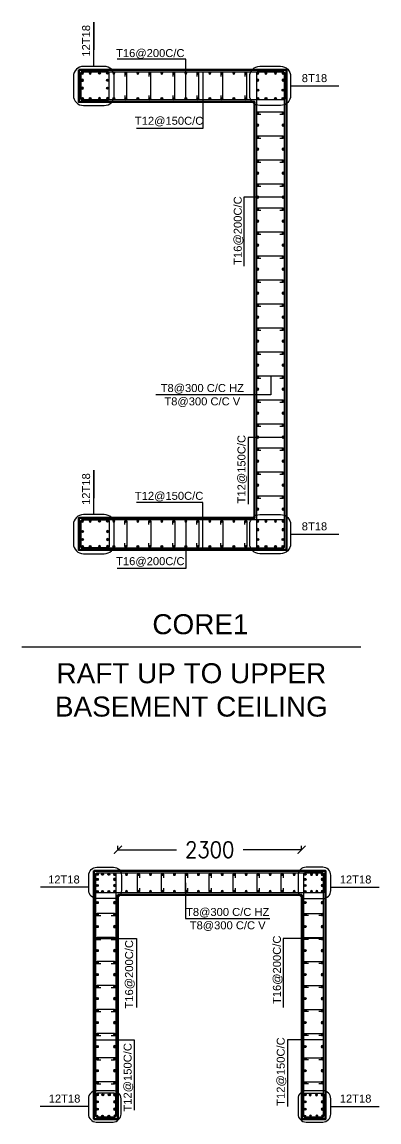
# Model space of a CAD drawing. Header units: millimetres. Extents: x -967280 to 3852, y 2833 to 1955156.
# Drawn here: x -402686 to -399574, y 462225 to 471796 of the extents above; entities that cross this region are included whole.
import ezdxf

# ---------------------------------------------------------------- set-up
doc = ezdxf.new("R2010")
doc.units = ezdxf.units.MM
doc.header["$LTSCALE"] = 1000
doc.header["$PDMODE"] = 35
doc.header["$PDSIZE"] = 25
for name, color, linetype in [('A-WALL-LOW', 4, 'Continuous'), ('BARS', 1, 'Continuous'), ('S -Beams', 2, 'Continuous'), ('ST-STEEL', 4, 'Continuous'), ('ST-TEXT', 3, 'Continuous')]:
    doc.layers.add(name, color=color, linetype=linetype)
doc.layers.add('ST-001-COL-SEC', color=6, linetype='Continuous', lineweight=60)
doc.styles.add('DIM 1', font='arial.ttf', dxfattribs={"width": 0.8})
doc.styles.add('STRECTURAL', font='arial.ttf')
doc.styles.add('TUNELNO', font='romans.shx', dxfattribs={"width": 0.9})
doc.styles.add('TXT DIM 25', font='arial.ttf')
doc.dimstyles.new('50', dxfattribs={"dimscale": 0.666667, "dimtxt": 0.5, "dimasz": 0.12, "dimexe": 0.1, "dimexo": 0.08, "dimgap": 0.15, "dimtad": 1, "dimlfac": 0.4, "dimzin": 4, "dimdsep": 46, "dimtxsty": 'DIM 1', "dimblk": 'ARCHTICK', "dimcen": 0.09, "dimdle": 0.1, "dimclrd": 1, "dimclre": 252, "dimclrt": 2, "dimadec": 0, "dimazin": 0, "dimtfac": 1, "dimtix": 1, "dimtmove": 0, "dimatfit": 3, "dimfxl": 33, "dimtolj": 1, "dimtzin": 0, "dimarcsym": 0})
doc.dimstyles.new('Copy(2) of DSEC', dxfattribs={"dimtxt": 200, "dimasz": 100, "dimexe": 50, "dimexo": 80, "dimgap": 100, "dimtad": 1, "dimdec": 0, "dimrnd": 5, "dimzin": 0, "dimdsep": 46, "dimtxsty": 'TUNELNO', "dimblk": 'ARCHTICK', "dimcen": 0.09, "dimclrd": 1, "dimclre": 1, "dimclrt": 3, "dimadec": 0, "dimazin": 0, "dimtfac": 0.78125, "dimtdec": 0, "dimtix": 1, "dimtmove": 2, "dimatfit": 3, "dimldrblk": 'ARCHTICK', "dimfxl": 1, "dimtolj": 1, "dimtzin": 0, "dimarcsym": 0})
doc.dimstyles.new('ST- DIM1-25', dxfattribs={"dimscale": 0.025, "dimtxt": 1000, "dimasz": 1000, "dimexe": 1000, "dimexo": 1000, "dimgap": 0.5, "dimtad": 2, "dimdec": 0, "dimrnd": 5, "dimzin": 0, "dimdsep": 46, "dimtxsty": 'TXT DIM 25', "dimblk": 'ARCHTICK', "dimcen": 90, "dimdle": 1000, "dimclrd": 1, "dimclre": 1, "dimclrt": 3, "dimadec": 1, "dimazin": 0, "dimtfac": 1, "dimtdec": 0, "dimtofl": 0, "dimtmove": 0, "dimatfit": 3, "dimfxl": 1, "dimtolj": 1, "dimtzin": 0, "dimarcsym": 0})

# ---------------------------------------------------------------- blocks, each defined once
blk = doc.blocks.new('D25')
at = {"layer": 'BARS'}
h = blk.add_hatch(color=256, dxfattribs=at)
h.dxf.hatch_style = 1
edge = h.paths.add_edge_path()
edge.add_arc((0, 0), 12.5, 0, 360)
at = {"layer": 'BARS', "color": 1}
blk.add_circle((0, 0), 12.5, dxfattribs=at)
at = {"layer": 'Defpoints'}
for p, q in [((12.5, 0), (-12.5, 0)), ((0, -12.5), (0, 12.5))]:
    blk.add_line(p, q, dxfattribs=at)
at = {"layer": 'ST-STEEL'}
blk.add_circle((0, 0), 12.5, dxfattribs=at)
blk = doc.blocks.new('_ArchTick')
at = {"color": 0, "linetype": 'ByBlock', "const_width": 0.15}
blk.add_lwpolyline([(-0.5, -0.5), (0.5, 0.5)], dxfattribs=at)
blk = doc.blocks.new('*D39')
at = {"layer": 'Defpoints', "color": 0, "transparency": 16777216}
for p in [(542744, 1625618), (545044, 1625693), (545044, 1625618)]:
    blk.add_point(p, dxfattribs=at)
at = {"layer": 'S -Beams', "color": 1, "lineweight": -2, "transparency": 16777216}
for p, q in [((542744, 1625698), (542744, 1625743)), ((545044, 1625698), (545044, 1625743)), ((542744, 1625693), (543477, 1625693)), ((545044, 1625693), (544311, 1625693))]:
    blk.add_line(p, q, dxfattribs=at)
at = {"layer": 'S -Beams', "color": 1, "lineweight": -2, "transparency": 16777216, "xscale": 100, "yscale": 100, "zscale": 100, "rotation": 180}
blk.add_blockref('_ArchTick', (542744, 1625693), dxfattribs=at)
at = {"layer": 'S -Beams', "color": 1, "lineweight": -2, "transparency": 16777216, "xscale": 100, "yscale": 100, "zscale": 100}
blk.add_blockref('_ArchTick', (545044, 1625693), dxfattribs=at)
at = {"layer": 'S -Beams', "color": 3, "transparency": 16777216, "insert": (543894, 1625693), "char_height": 200, "attachment_point": 5, "style": 'TUNELNO'}
blk.add_mtext('\\A1;2300', dxfattribs=at)
blk = doc.blocks.new('ST_WAll')
at = {"layer": 'A-WALL-LOW', "color": 1}
for points in [[(542313.1, 1634994.3), (542574.1, 1634994.3, 0.4142136), (542699.1, 1635119.3), (542699.1, 1635358.6, 0.4142136), (542574.1, 1635483.6), (542313.1, 1635483.6, 0.4142136), (542188.1, 1635358.6), (542188.1, 1635119.3, 0.4142136)], [(544781, 1634994.6), (544520, 1634994.6, -0.4142136), (544395, 1635119.6), (544395, 1635358.9, -0.4142136), (544520, 1635483.9), (544781, 1635483.9, -0.4142136), (544906, 1635358.9), (544906, 1635119.6, -0.4142136)], [(542313.1, 1629392), (542574.1, 1629392, 0.4142136), (542699.1, 1629517), (542699.1, 1629756.3, 0.4142136), (542574.1, 1629881.3), (542313.1, 1629881.3, 0.4142136), (542188.1, 1629756.3), (542188.1, 1629517, 0.4142136)], [(544781, 1629392.3), (544520, 1629392.3, -0.4142136), (544395, 1629517.3), (544395, 1629756.6, -0.4142136), (544520, 1629881.6), (544781, 1629881.6, -0.4142136), (544906, 1629756.6), (544906, 1629517.3, -0.4142136)], [(542688.9, 1625081.9), (542480.1, 1625081.9, -0.4142136), (542380.1, 1625181.9), (542380.1, 1625373.4, -0.4142136), (542480.1, 1625473.4), (542688.9, 1625473.4, -0.4142136), (542788.9, 1625373.4), (542788.9, 1625181.9, -0.4142136)], [(545099.1, 1625081.9), (545307.9, 1625081.9, 0.4142136), (545407.9, 1625181.9), (545407.9, 1625373.4, 0.4142136), (545307.9, 1625473.4), (545099.1, 1625473.4, 0.4142136), (544999.1, 1625373.4), (544999.1, 1625181.9, 0.4142136)], [(542474.4, 1622289.6), (542683.2, 1622289.6, 0.4142136), (542783.2, 1622389.6), (542783.2, 1622581.1, 0.4142136), (542683.2, 1622681.1), (542474.4, 1622681.1, 0.4142136), (542374.4, 1622581.1), (542374.4, 1622389.6, 0.4142136)], [(545099.1, 1622289.6), (545307.9, 1622289.6, 0.4142136), (545407.9, 1622389.6), (545407.9, 1622581.1, 0.4142136), (545307.9, 1622681.1), (545099.1, 1622681.1, 0.4142136), (544999.1, 1622581.1), (544999.1, 1622389.6, 0.4142136)]]:
    blk.add_lwpolyline(points, format="xyb", close=True, dxfattribs=at)
at = {"layer": 'S -Beams', "color": 3}
blk.add_line((541543.8, 1628230), (545783.8, 1628230), dxfattribs=at)
at = {"layer": 'ST-001-COL-SEC'}
blk.add_lwpolyline([(542254, 1635439.3), (544854, 1635439.3), (544854, 1629439.3), (542254, 1629439.3), (542254, 1629839.3), (544454, 1629839.3), (544454, 1635039.3), (542254, 1635039.3)], close=True, dxfattribs=at)
blk.add_lwpolyline([(542744, 1622327.1), (542744, 1625127.1), (545044.3, 1625127.1), (545044.3, 1622327.1), (545344.2, 1622327.1), (545344, 1625427.1), (542444, 1625427.1), (542444, 1622327.1), (542744, 1622327.1)], dxfattribs=at)
at = {"layer": 'ST-STEEL'}
for points in [[(542291.5, 1635414.3), (544816.5, 1635414.3, -0.4142136), (544829, 1635401.8), (544829, 1635076.8, -0.4142136), (544816.5, 1635064.3), (542291.5, 1635064.3, -0.4142136), (542279, 1635076.8), (542279, 1635401.8, -0.4142136)], [(542291.5, 1635064.3), (542621, 1635064.3, 0.4142136), (542633.5, 1635076.8), (542633.5, 1635401.8, 0.4142136), (542621, 1635414.3), (542291.5, 1635414.3, 0.4142136), (542279, 1635401.8), (542279, 1635076.8, 0.4142136)], [(544816.5, 1635414.3), (544491.5, 1635414.3, 0.4142136), (544479, 1635401.8), (544479, 1629476.8, 0.4142136), (544491.5, 1629464.3), (544816.5, 1629464.3, 0.4142136), (544829, 1629476.8), (544829, 1635401.8, 0.4142136)], [(542291.5, 1629464.3), (544816.5, 1629464.3, 0.4142136), (544829, 1629476.8), (544829, 1629801.8, 0.4142136), (544816.5, 1629814.3), (542291.5, 1629814.3, 0.4142136), (542279, 1629801.8), (542279, 1629476.8, 0.4142136)], [(542291.5, 1629814.3), (542621, 1629814.3, -0.4142136), (542633.5, 1629801.8), (542633.5, 1629476.8, -0.4142136), (542621, 1629464.3), (542291.5, 1629464.3, -0.4142136), (542279, 1629476.8), (542279, 1629801.8, -0.4142136)], [(542481.1, 1625402.1), (542706.9, 1625402.1, -0.4142136), (542719, 1625390), (542719, 1622367.8, -0.4142136), (542700.1, 1622348.9), (542481.1, 1622348.9, -0.4142136), (542469, 1622361), (542469, 1625390, -0.4142136)], [(545306.9, 1625152.1), (542481.1, 1625152.1, -0.4142136), (542469, 1625164.2), (542469, 1625390, -0.4142136), (542481.1, 1625402.1), (545306.9, 1625402.1, -0.4142136), (545319, 1625390), (545319, 1625164.2, -0.4142136)], [(545307.2, 1625402.1), (545081.4, 1625402.1, 0.4142136), (545069.3, 1625390), (545069.3, 1622361, 0.4142136), (545081.4, 1622348.9), (545307.2, 1622348.9, 0.4142136), (545319.3, 1622361), (545319.3, 1625390, 0.4142136)], [(542699.7, 1622648.9), (542487.5, 1622648.9, 0.4142136), (542468.6, 1622630), (542468.6, 1622367.8, 0.4142136), (542487.5, 1622348.9), (542699.7, 1622348.9, 0.4142136), (542718.6, 1622367.8), (542718.6, 1622630, 0.4142136)], [(545088.2, 1622648.9), (545300.4, 1622648.9, -0.4142136), (545319.3, 1622630), (545319.3, 1622367.8, -0.4142136), (545300.4, 1622348.9), (545088.2, 1622348.9, -0.4142136), (545069.3, 1622367.8), (545069.3, 1622630, -0.4142136)]]:
    blk.add_lwpolyline(points, format="xyb", close=True, dxfattribs=at)
for points in [[(542832.4, 1635120.1), (542832.4, 1635078, 1), (542857.4, 1635078), (542857.4, 1635397.5, 1), (542832.4, 1635397.5), (542832.4, 1635355.3)], [(543132.4, 1635120.1), (543132.4, 1635078, 1), (543157.4, 1635078), (543157.4, 1635397.5, 1), (543132.4, 1635397.5), (543132.4, 1635355.3)], [(543432.4, 1635120.1), (543432.4, 1635078, 1), (543457.4, 1635078), (543457.4, 1635397.5, 1), (543432.4, 1635397.5), (543432.4, 1635355.3)], [(543732.4, 1635120.1), (543732.4, 1635078, 1), (543757.4, 1635078), (543757.4, 1635397.5, 1), (543732.4, 1635397.5), (543732.4, 1635355.3)], [(544032.4, 1635120.1), (544032.4, 1635078, 1), (544057.4, 1635078), (544057.4, 1635397.5, 1), (544032.4, 1635397.5), (544032.4, 1635355.3)], [(544332.4, 1635120.1), (544332.4, 1635078, 1), (544357.4, 1635078), (544357.4, 1635397.5, 1), (544332.4, 1635397.5), (544332.4, 1635355.3)], [(544770.5, 1634885.4), (544812.6, 1634885.4, 1), (544812.6, 1634910.4), (544493.1, 1634910.4, 1), (544493.1, 1634885.4), (544535.3, 1634885.4)], [(544770.5, 1634885.4), (544812.6, 1634885.4, 1), (544812.6, 1634910.4), (544493.1, 1634910.4, 1), (544493.1, 1634885.4), (544535.3, 1634885.4)], [(544770.5, 1634585.4), (544812.6, 1634585.4, 1), (544812.6, 1634610.4), (544493.1, 1634610.4, 1), (544493.1, 1634585.4), (544535.3, 1634585.4)], [(544770.5, 1634585.4), (544812.6, 1634585.4, 1), (544812.6, 1634610.4), (544493.1, 1634610.4, 1), (544493.1, 1634585.4), (544535.3, 1634585.4)], [(544770.5, 1634285.4), (544812.6, 1634285.4, 1), (544812.6, 1634310.4), (544493.1, 1634310.4, 1), (544493.1, 1634285.4), (544535.3, 1634285.4)], [(544770.5, 1634285.4), (544812.6, 1634285.4, 1), (544812.6, 1634310.4), (544493.1, 1634310.4, 1), (544493.1, 1634285.4), (544535.3, 1634285.4)], [(544770.5, 1633985.4), (544812.6, 1633985.4, 1), (544812.6, 1634010.4), (544493.1, 1634010.4, 1), (544493.1, 1633985.4), (544535.3, 1633985.4)], [(544770.5, 1633985.4), (544812.6, 1633985.4, 1), (544812.6, 1634010.4), (544493.1, 1634010.4, 1), (544493.1, 1633985.4), (544535.3, 1633985.4)], [(544770.5, 1633685.4), (544812.6, 1633685.4, 1), (544812.6, 1633710.4), (544493.1, 1633710.4, 1), (544493.1, 1633685.4), (544535.3, 1633685.4)], [(544770.5, 1633685.4), (544812.6, 1633685.4, 1), (544812.6, 1633710.4), (544493.1, 1633710.4, 1), (544493.1, 1633685.4), (544535.3, 1633685.4)], [(544770.5, 1633385.4), (544812.6, 1633385.4, 1), (544812.6, 1633410.4), (544493.1, 1633410.4, 1), (544493.1, 1633385.4), (544535.3, 1633385.4)], [(544770.5, 1633385.4), (544812.6, 1633385.4, 1), (544812.6, 1633410.4), (544493.1, 1633410.4, 1), (544493.1, 1633385.4), (544535.3, 1633385.4)], [(544770.5, 1633085.4), (544812.6, 1633085.4, 1), (544812.6, 1633110.4), (544493.1, 1633110.4, 1), (544493.1, 1633085.4), (544535.3, 1633085.4)], [(544770.5, 1633085.4), (544812.6, 1633085.4, 1), (544812.6, 1633110.4), (544493.1, 1633110.4, 1), (544493.1, 1633085.4), (544535.3, 1633085.4)], [(544770.5, 1632785.4), (544812.6, 1632785.4, 1), (544812.6, 1632810.4), (544493.1, 1632810.4, 1), (544493.1, 1632785.4), (544535.3, 1632785.4)], [(544770.5, 1632785.4), (544812.6, 1632785.4, 1), (544812.6, 1632810.4), (544493.1, 1632810.4, 1), (544493.1, 1632785.4), (544535.3, 1632785.4)], [(544770.5, 1632485.4), (544812.6, 1632485.4, 1), (544812.6, 1632510.4), (544493.1, 1632510.4, 1), (544493.1, 1632485.4), (544535.3, 1632485.4)], [(544770.5, 1632485.4), (544812.6, 1632485.4, 1), (544812.6, 1632510.4), (544493.1, 1632510.4, 1), (544493.1, 1632485.4), (544535.3, 1632485.4)], [(544770.5, 1632185.4), (544812.6, 1632185.4, 1), (544812.6, 1632210.4), (544493.1, 1632210.4, 1), (544493.1, 1632185.4), (544535.3, 1632185.4)], [(544770.5, 1632185.4), (544812.6, 1632185.4, 1), (544812.6, 1632210.4), (544493.1, 1632210.4, 1), (544493.1, 1632185.4), (544535.3, 1632185.4)], [(544770.5, 1631885.4), (544812.6, 1631885.4, 1), (544812.6, 1631910.4), (544493.1, 1631910.4, 1), (544493.1, 1631885.4), (544535.3, 1631885.4)], [(544770.5, 1631885.4), (544812.6, 1631885.4, 1), (544812.6, 1631910.4), (544493.1, 1631910.4, 1), (544493.1, 1631885.4), (544535.3, 1631885.4)], [(544770.5, 1631585.4), (544812.6, 1631585.4, 1), (544812.6, 1631610.4), (544493.1, 1631610.4, 1), (544493.1, 1631585.4), (544535.3, 1631585.4)], [(544770.5, 1631585.4), (544812.6, 1631585.4, 1), (544812.6, 1631610.4), (544493.1, 1631610.4, 1), (544493.1, 1631585.4), (544535.3, 1631585.4)], [(544770.5, 1631285.4), (544812.6, 1631285.4, 1), (544812.6, 1631310.4), (544493.1, 1631310.4, 1), (544493.1, 1631285.4), (544535.3, 1631285.4)], [(544770.5, 1631285.4), (544812.6, 1631285.4, 1), (544812.6, 1631310.4), (544493.1, 1631310.4, 1), (544493.1, 1631285.4), (544535.3, 1631285.4)], [(544770.5, 1630985.4), (544812.6, 1630985.4, 1), (544812.6, 1631010.4), (544493.1, 1631010.4, 1), (544493.1, 1630985.4), (544535.3, 1630985.4)], [(544770.5, 1630985.4), (544812.6, 1630985.4, 1), (544812.6, 1631010.4), (544493.1, 1631010.4, 1), (544493.1, 1630985.4), (544535.3, 1630985.4)], [(544770.5, 1630685.4), (544812.6, 1630685.4, 1), (544812.6, 1630710.4), (544493.1, 1630710.4, 1), (544493.1, 1630685.4), (544535.3, 1630685.4)], [(544770.5, 1630685.4), (544812.6, 1630685.4, 1), (544812.6, 1630710.4), (544493.1, 1630710.4, 1), (544493.1, 1630685.4), (544535.3, 1630685.4)], [(544770.5, 1630385.4), (544812.6, 1630385.4, 1), (544812.6, 1630410.4), (544493.1, 1630410.4, 1), (544493.1, 1630385.4), (544535.3, 1630385.4)], [(544770.5, 1630385.4), (544812.6, 1630385.4, 1), (544812.6, 1630410.4), (544493.1, 1630410.4, 1), (544493.1, 1630385.4), (544535.3, 1630385.4)], [(544770.5, 1630085.4), (544812.6, 1630085.4, 1), (544812.6, 1630110.4), (544493.1, 1630110.4, 1), (544493.1, 1630085.4), (544535.3, 1630085.4)], [(544770.5, 1630085.4), (544812.6, 1630085.4, 1), (544812.6, 1630110.4), (544493.1, 1630110.4, 1), (544493.1, 1630085.4), (544535.3, 1630085.4)], [(542832.4, 1629758.4), (542832.4, 1629800.5, -1), (542857.4, 1629800.5), (542857.4, 1629481, -1), (542832.4, 1629481), (542832.4, 1629523.2)], [(543132.4, 1629758.4), (543132.4, 1629800.5, -1), (543157.4, 1629800.5), (543157.4, 1629481, -1), (543132.4, 1629481), (543132.4, 1629523.2)], [(543432.4, 1629758.4), (543432.4, 1629800.5, -1), (543457.4, 1629800.5), (543457.4, 1629481, -1), (543432.4, 1629481), (543432.4, 1629523.2)], [(543732.4, 1629758.4), (543732.4, 1629800.5, -1), (543757.4, 1629800.5), (543757.4, 1629481, -1), (543732.4, 1629481), (543732.4, 1629523.2)], [(544032.4, 1629758.4), (544032.4, 1629800.5, -1), (544057.4, 1629800.5), (544057.4, 1629481, -1), (544032.4, 1629481), (544032.4, 1629523.2)], [(544332.4, 1629758.4), (544332.4, 1629800.5, -1), (544357.4, 1629800.5), (544357.4, 1629481, -1), (544332.4, 1629481), (544332.4, 1629523.2)], [(543013.6, 1625211.5), (543013.6, 1625169.4, -1), (542988.6, 1625169.4), (542988.6, 1625384.7, -1), (543013.6, 1625384.7), (543013.6, 1625342.5)], [(543313.6, 1625211.5), (543313.6, 1625169.4, -1), (543288.6, 1625169.4), (543288.6, 1625384.7, -1), (543313.6, 1625384.7), (543313.6, 1625342.5)], [(543613.6, 1625211.5), (543613.6, 1625169.4, -1), (543588.6, 1625169.4), (543588.6, 1625384.7, -1), (543613.6, 1625384.7), (543613.6, 1625342.5)], [(543913.6, 1625211.5), (543913.6, 1625169.4, -1), (543888.6, 1625169.4), (543888.6, 1625384.7, -1), (543913.6, 1625384.7), (543913.6, 1625342.5)], [(544213.6, 1625211.5), (544213.6, 1625169.4, -1), (544188.6, 1625169.4), (544188.6, 1625384.7, -1), (544213.6, 1625384.7), (544213.6, 1625342.5)], [(544513.6, 1625211.5), (544513.6, 1625169.4, -1), (544488.6, 1625169.4), (544488.6, 1625384.7, -1), (544513.6, 1625384.7), (544513.6, 1625342.5)], [(544813.6, 1625211.5), (544813.6, 1625169.4, -1), (544788.6, 1625169.4), (544788.6, 1625384.7, -1), (544813.6, 1625384.7), (544813.6, 1625342.5)], [(542660, 1624868.7), (542702.2, 1624868.7, 1), (542702.2, 1624893.7), (542486.8, 1624893.7, 1), (542486.8, 1624868.7), (542529.1, 1624868.7)], [(542660, 1624868.7), (542702.2, 1624868.7, 1), (542702.2, 1624893.7), (542486.8, 1624893.7, 1), (542486.8, 1624868.7), (542529.1, 1624868.7)], [(545127.9, 1624868.7), (545085.8, 1624868.7, -1), (545085.8, 1624893.7), (545301.1, 1624893.7, -1), (545301.1, 1624868.7), (545258.9, 1624868.7)], [(545127.9, 1624868.7), (545085.8, 1624868.7, -1), (545085.8, 1624893.7), (545301.1, 1624893.7, -1), (545301.1, 1624868.7), (545258.9, 1624868.7)], [(542660, 1624568.7), (542702.2, 1624568.7, 1), (542702.2, 1624593.7), (542486.8, 1624593.7, 1), (542486.8, 1624568.7), (542529.1, 1624568.7)], [(545127.9, 1624568.7), (545085.8, 1624568.7, -1), (545085.8, 1624593.7), (545301.1, 1624593.7, -1), (545301.1, 1624568.7), (545258.9, 1624568.7)], [(545127.9, 1624568.7), (545085.8, 1624568.7, -1), (545085.8, 1624593.7), (545301.1, 1624593.7, -1), (545301.1, 1624568.7), (545258.9, 1624568.7)], [(542660, 1624268.7), (542702.2, 1624268.7, 1), (542702.2, 1624293.7), (542486.8, 1624293.7, 1), (542486.8, 1624268.7), (542529.1, 1624268.7)], [(542660, 1624268.7), (542702.2, 1624268.7, 1), (542702.2, 1624293.7), (542486.8, 1624293.7, 1), (542486.8, 1624268.7), (542529.1, 1624268.7)], [(545127.9, 1624268.7), (545085.8, 1624268.7, -1), (545085.8, 1624293.7), (545301.1, 1624293.7, -1), (545301.1, 1624268.7), (545258.9, 1624268.7)], [(545127.9, 1624268.7), (545085.8, 1624268.7, -1), (545085.8, 1624293.7), (545301.1, 1624293.7, -1), (545301.1, 1624268.7), (545258.9, 1624268.7)], [(542660, 1623968.7), (542702.2, 1623968.7, 1), (542702.2, 1623993.7), (542486.8, 1623993.7, 1), (542486.8, 1623968.7), (542529.1, 1623968.7)], [(542660, 1623968.7), (542702.2, 1623968.7, 1), (542702.2, 1623993.7), (542486.8, 1623993.7, 1), (542486.8, 1623968.7), (542529.1, 1623968.7)], [(545127.9, 1623968.7), (545085.8, 1623968.7, -1), (545085.8, 1623993.7), (545301.1, 1623993.7, -1), (545301.1, 1623968.7), (545258.9, 1623968.7)], [(545127.9, 1623968.7), (545085.8, 1623968.7, -1), (545085.8, 1623993.7), (545301.1, 1623993.7, -1), (545301.1, 1623968.7), (545258.9, 1623968.7)], [(542660, 1623668.7), (542702.2, 1623668.7, 1), (542702.2, 1623693.7), (542486.8, 1623693.7, 1), (542486.8, 1623668.7), (542529.1, 1623668.7)], [(542660, 1623668.7), (542702.2, 1623668.7, 1), (542702.2, 1623693.7), (542486.8, 1623693.7, 1), (542486.8, 1623668.7), (542529.1, 1623668.7)], [(545127.9, 1623668.7), (545085.8, 1623668.7, -1), (545085.8, 1623693.7), (545301.1, 1623693.7, -1), (545301.1, 1623668.7), (545258.9, 1623668.7)], [(545127.9, 1623668.7), (545085.8, 1623668.7, -1), (545085.8, 1623693.7), (545301.1, 1623693.7, -1), (545301.1, 1623668.7), (545258.9, 1623668.7)], [(542660, 1623368.7), (542702.2, 1623368.7, 1), (542702.2, 1623393.7), (542486.8, 1623393.7, 1), (542486.8, 1623368.7), (542529.1, 1623368.7)], [(542660, 1623368.7), (542702.2, 1623368.7, 1), (542702.2, 1623393.7), (542486.8, 1623393.7, 1), (542486.8, 1623368.7), (542529.1, 1623368.7)], [(545127.9, 1623368.7), (545085.8, 1623368.7, -1), (545085.8, 1623393.7), (545301.1, 1623393.7, -1), (545301.1, 1623368.7), (545258.9, 1623368.7)], [(545127.9, 1623368.7), (545085.8, 1623368.7, -1), (545085.8, 1623393.7), (545301.1, 1623393.7, -1), (545301.1, 1623368.7), (545258.9, 1623368.7)], [(542660, 1623068.7), (542702.2, 1623068.7, 1), (542702.2, 1623093.7), (542486.8, 1623093.7, 1), (542486.8, 1623068.7), (542529.1, 1623068.7)], [(542660, 1623068.7), (542702.2, 1623068.7, 1), (542702.2, 1623093.7), (542486.8, 1623093.7, 1), (542486.8, 1623068.7), (542529.1, 1623068.7)], [(545127.9, 1623068.7), (545085.8, 1623068.7, -1), (545085.8, 1623093.7), (545301.1, 1623093.7, -1), (545301.1, 1623068.7), (545258.9, 1623068.7)], [(545127.9, 1623068.7), (545085.8, 1623068.7, -1), (545085.8, 1623093.7), (545301.1, 1623093.7, -1), (545301.1, 1623068.7), (545258.9, 1623068.7)], [(542660, 1622768.7), (542702.2, 1622768.7, 1), (542702.2, 1622793.7), (542486.8, 1622793.7, 1), (542486.8, 1622768.7), (542529.1, 1622768.7)], [(542660, 1622768.7), (542702.2, 1622768.7, 1), (542702.2, 1622793.7), (542486.8, 1622793.7, 1), (542486.8, 1622768.7), (542529.1, 1622768.7)], [(545127.9, 1622768.7), (545085.8, 1622768.7, -1), (545085.8, 1622793.7), (545301.1, 1622793.7, -1), (545301.1, 1622768.7), (545258.9, 1622768.7)], [(545127.9, 1622768.7), (545085.8, 1622768.7, -1), (545085.8, 1622793.7), (545301.1, 1622793.7, -1), (545301.1, 1622768.7), (545258.9, 1622768.7)]]:
    blk.add_lwpolyline(points, format="xyb", dxfattribs=at)
at = {"layer": 'ST-STEEL', "color": 0}
for p, xscale, rotation in [((542299.3, 1635397.5), -1.000000000000001, 90), ((542396.8, 1635397.5), -1.000000000000001, 90), ((542694.7, 1635397.5), -1.000000000000001, 90), ((542844.7, 1635397.5), -1.000000000000001, 90), ((542994.7, 1635397.5), -1.000000000000001, 90), ((543144.7, 1635397.5), -1.000000000000001, 90), ((543294.7, 1635397.5), -1.000000000000001, 90), ((543444.7, 1635397.5), -1.000000000000001, 90), ((543594.7, 1635397.5), -1.000000000000001, 90), ((543744.7, 1635397.5), -1.000000000000001, 90), ((543894.7, 1635397.5), -1.000000000000001, 90), ((544044.7, 1635397.5), -1.000000000000001, 90), ((544194.7, 1635397.5), -1.000000000000001, 90), ((544344.7, 1635397.5), -1.000000000000001, 90), ((544494.7, 1635397.5), -1.000000000000001, 90), ((544597.6, 1635397.5), -1.000000000000001, 90), ((544715.5, 1635397.5), -1.000000000000001, 90), ((544811, 1635397.5), -1.000000000000001, 90), ((542299.3, 1635309.1), -1.000000000000001, 90), ((542299.3, 1635209.2), -1.000000000000001, 90), ((544494.7, 1635309.6), -1.000000000000001, 90), ((544811, 1635309.6), -1.000000000000001, 90), ((542515.6, 1635081), -1, 270), ((542613.4, 1635081), -1, 270), ((544494.7, 1634897.5), -1.000000000000001, 90), ((544811, 1634897.5), -1.000000000000001, 90), ((544494.7, 1634747.5), -1.000000000000001, 90), ((544811, 1634747.5), -1.000000000000001, 90), ((544494.7, 1634597.5), -1.000000000000001, 90), ((544811, 1634597.5), -1.000000000000001, 90), ((544494.7, 1634447.5), -1.000000000000001, 90), ((544811, 1634447.5), -1.000000000000001, 90), ((544494.7, 1634297.5), -1.000000000000001, 90), ((544811, 1634297.5), -1.000000000000001, 90), ((544494.7, 1634147.5), -1.000000000000001, 90), ((544811, 1634147.5), -1.000000000000001, 90), ((544494.7, 1633997.5), -1.000000000000001, 90), ((544811, 1633997.5), -1.000000000000001, 90), ((544494.7, 1633847.5), -1.000000000000001, 90), ((544811, 1633847.5), -1.000000000000001, 90), ((544494.7, 1633697.5), -1.000000000000001, 90), ((544811, 1633697.5), -1.000000000000001, 90), ((544494.7, 1633547.5), -1.000000000000001, 90), ((544811, 1633547.5), -1.000000000000001, 90), ((544494.7, 1633397.5), -1.000000000000001, 90), ((544811, 1633397.5), -1.000000000000001, 90), ((544494.7, 1633247.5), -1.000000000000001, 90), ((544811, 1633247.5), -1.000000000000001, 90), ((544494.7, 1633097.5), -1.000000000000001, 90), ((544811, 1633097.5), -1.000000000000001, 90), ((544494.7, 1632947.5), -1.000000000000001, 90), ((544811, 1632947.5), -1.000000000000001, 90), ((544494.7, 1632797.5), -1.000000000000001, 90), ((544811, 1632797.5), -1.000000000000001, 90), ((544494.7, 1632647.5), -1.000000000000001, 90), ((544811, 1632647.5), -1.000000000000001, 90), ((544494.7, 1632497.5), -1.000000000000001, 90), ((544811, 1632497.5), -1.000000000000001, 90), ((544494.7, 1632347.5), -1.000000000000001, 90), ((544811, 1632347.5), -1.000000000000001, 90), ((544494.7, 1632197.5), -1.000000000000001, 90), ((544811, 1632197.5), -1.000000000000001, 90), ((544494.7, 1632047.5), -1.000000000000001, 90), ((544811, 1632047.5), -1.000000000000001, 90), ((544494.7, 1631897.5), -1.000000000000001, 90), ((544811, 1631897.5), -1.000000000000001, 90), ((544494.7, 1631747.5), -1.000000000000001, 90), ((544811, 1631747.5), -1.000000000000001, 90), ((544494.7, 1631597.5), -1.000000000000001, 90), ((544811, 1631597.5), -1.000000000000001, 90), ((544494.7, 1631447.5), -1.000000000000001, 90), ((544811, 1631447.5), -1.000000000000001, 90), ((544494.7, 1631297.5), -1.000000000000001, 90), ((544811, 1631297.5), -1.000000000000001, 90), ((544494.7, 1631147.5), -1.000000000000001, 90), ((544811, 1631147.5), -1.000000000000001, 90), ((544494.7, 1630997.5), -1.000000000000001, 90), ((544811, 1630997.5), -1.000000000000001, 90), ((544494.7, 1630847.5), -1.000000000000001, 90), ((544811, 1630847.5), -1.000000000000001, 90), ((544494.7, 1630697.5), -1.000000000000001, 90), ((544811, 1630697.5), -1.000000000000001, 90), ((544494.7, 1630547.5), -1.000000000000001, 90), ((544811, 1630547.5), -1.000000000000001, 90), ((544494.7, 1630397.5), -1.000000000000001, 90), ((544811, 1630397.5), -1.000000000000001, 90), ((544494.7, 1630247.5), -1.000000000000001, 90), ((544811, 1630247.5), -1.000000000000001, 90), ((544494.7, 1630097.5), -1.000000000000001, 90), ((544811, 1630097.5), -1.000000000000001, 90), ((544494.7, 1629947.5), -1.000000000000001, 90), ((544811, 1629947.5), -1.000000000000001, 90), ((542299.3, 1629797.5), -1.000000000000001, 90), ((542396.8, 1629797.5), -1.000000000000001, 90), ((542694.7, 1629797.5), -1.000000000000001, 90), ((542844.7, 1629797.5), -1.000000000000001, 90), ((542994.7, 1629797.5), -1.000000000000001, 90), ((543144.7, 1629797.5), -1.000000000000001, 90), ((543294.7, 1629797.5), -1.000000000000001, 90), ((543444.7, 1629797.5), -1.000000000000001, 90), ((543594.7, 1629797.5), -1.000000000000001, 90), ((543744.7, 1629797.5), -1.000000000000001, 90), ((543894.7, 1629797.5), -1.000000000000001, 90), ((544044.7, 1629797.5), -1.000000000000001, 90), ((544194.7, 1629797.5), -1.000000000000001, 90), ((544344.7, 1629797.5), -1.000000000000001, 90), ((544494.7, 1629797.5), -1.000000000000001, 90), ((544494.7, 1629692.9), -1.000000000000001, 90), ((544597.6, 1629797.5), -1.000000000000001, 90), ((544715.5, 1629797.5), -1.000000000000001, 90), ((544811, 1629797.5), -1.000000000000001, 90), ((544811, 1629692.9), -1.000000000000001, 90), ((542613.1, 1629669.3), -1, 270), ((542613.1, 1629569.4), -1, 270), ((542515.6, 1629481), -1, 270), ((542613.4, 1629481), -1, 270), ((542701.1, 1625385.4), -1.000000000000001, 90), ((542701.1, 1625322.1), -1.000000000000001, 90), ((542851.1, 1625385.4), -1.000000000000001, 90), ((543001.1, 1625385.4), -1.000000000000001, 90), ((543151.1, 1625385.4), -1.000000000000001, 90), ((543301.1, 1625385.4), -1.000000000000001, 90), ((543451.1, 1625385.4), -1.000000000000001, 90), ((543601.1, 1625385.4), -1.000000000000001, 90), ((543751.1, 1625385.4), -1.000000000000001, 90), ((543901.1, 1625385.4), -1.000000000000001, 90), ((544051.1, 1625385.4), -1.000000000000001, 90), ((544201.1, 1625385.4), -1.000000000000001, 90), ((544351.1, 1625385.4), -1.000000000000001, 90), ((544501.1, 1625385.4), -1.000000000000001, 90), ((544651.1, 1625385.4), -1.000000000000001, 90), ((544801.1, 1625385.4), -1.000000000000001, 90), ((544951.1, 1625385.4), -1.000000000000001, 90), ((545166.1, 1625385.4), -1.000000000000001, 90), ((545235.3, 1625385.4), -1.000000000000001, 90), ((545301.1, 1625385.4), -1.000000000000001, 90), ((545301.1, 1625322.1), -1.000000000000001, 90), ((542701.1, 1625246.3), -1.000000000000001, 90), ((542701.1, 1625169.4), -1.000000000000001, 90), ((542851.1, 1625169.4), -1.000000000000001, 90), ((543001.1, 1625169.4), -1.000000000000001, 90), ((543151.1, 1625169.4), -1.000000000000001, 90), ((543301.1, 1625169.4), -1.000000000000001, 90), ((543451.1, 1625169.4), -1.000000000000001, 90), ((543601.1, 1625169.4), -1.000000000000001, 90), ((543751.1, 1625169.4), -1.000000000000001, 90), ((543901.1, 1625169.4), -1.000000000000001, 90), ((544051.1, 1625169.4), -1.000000000000001, 90), ((544201.1, 1625169.4), -1.000000000000001, 90), ((544351.1, 1625169.4), -1.000000000000001, 90), ((544501.1, 1625169.4), -1.000000000000001, 90), ((544651.1, 1625169.4), -1.000000000000001, 90), ((544801.1, 1625169.4), -1.000000000000001, 90), ((544951.1, 1625169.4), -1.000000000000001, 90), ((545166.1, 1625169.4), -1.000000000000001, 90), ((545235.3, 1625169.4), -1.000000000000001, 90), ((545301.1, 1625246.3), -1.000000000000001, 90), ((545301.1, 1625169.4), -1.000000000000001, 90), ((542701.1, 1625031.2), -1.000000000000001, 90), ((545301.1, 1625031.2), -1.000000000000001, 90), ((542701.1, 1624881.2), -1.000000000000001, 90), ((545301.1, 1624881.2), -1.000000000000001, 90), ((542701.1, 1624731.2), -1.000000000000001, 90), ((545301.1, 1624731.2), -1.000000000000001, 90), ((542701.1, 1624581.2), -1.000000000000001, 90), ((545301.1, 1624581.2), -1.000000000000001, 90), ((542701.1, 1624431.2), -1.000000000000001, 90), ((545301.1, 1624431.2), -1.000000000000001, 90), ((542701.1, 1624281.2), -1.000000000000001, 90), ((545301.1, 1624281.2), -1.000000000000001, 90), ((542701.1, 1624131.2), -1.000000000000001, 90), ((545301.1, 1624131.2), -1.000000000000001, 90), ((542701.1, 1623981.2), -1.000000000000001, 90), ((545301.1, 1623981.2), -1.000000000000001, 90), ((542701.1, 1623831.2), -1.000000000000001, 90), ((545301.1, 1623831.2), -1.000000000000001, 90), ((542701.1, 1623681.2), -1.000000000000001, 90), ((545301.1, 1623681.2), -1.000000000000001, 90), ((542701.1, 1623531.2), -1.000000000000001, 90), ((545301.1, 1623531.2), -1.000000000000001, 90), ((542701.1, 1623381.2), -1.000000000000001, 90), ((545301.1, 1623381.2), -1.000000000000001, 90), ((542701.1, 1623231.2), -1.000000000000001, 90), ((545301.1, 1623231.2), -1.000000000000001, 90), ((542701.1, 1623081.2), -1.000000000000001, 90), ((545301.1, 1623081.2), -1.000000000000001, 90), ((542701.1, 1622931.2), -1.000000000000001, 90), ((545301.1, 1622931.2), -1.000000000000001, 90), ((542701.1, 1622781.2), -1.000000000000001, 90), ((545301.1, 1622781.2), -1.000000000000001, 90), ((542701.1, 1622631.2), -1.000000000000001, 90), ((542701.1, 1622541.2), -1.000000000000001, 90), ((545151.1, 1622631.2), -1.000000000000001, 90), ((545231.1, 1622631.2), -1.000000000000001, 90), ((545301.1, 1622631.2), -1.000000000000001, 90), ((545301.1, 1622541.2), -1.000000000000001, 90), ((542701.1, 1622451.2), -1.000000000000001, 90), ((545301.1, 1622451.2), -1.000000000000001, 90), ((542706.1, 1622361.2), -1.000000000000001, 90), ((545156.1, 1622361.2), -1.000000000000001, 90), ((545236.1, 1622361.2), -1.000000000000001, 90), ((545306.1, 1622361.2), -1.000000000000001, 90)]:
    blk.add_blockref('D25', p, dxfattribs=dict(at, xscale=xscale, rotation=rotation))
for p, rotation in [((542515.6, 1635397.5), 270), ((542613.4, 1635397.5), 270), ((542613.1, 1635309.1), 270), ((542613.1, 1635209.2), 270), ((544494.7, 1635185.6), 90), ((544811, 1635185.6), 90), ((542299.3, 1635081), 90), ((542396.8, 1635081), 90), ((542694.7, 1635081), 90), ((542844.7, 1635081), 90), ((542994.7, 1635081), 90), ((543144.7, 1635081), 90), ((543294.7, 1635081), 90), ((543444.7, 1635081), 90), ((543594.7, 1635081), 90), ((543744.7, 1635081), 90), ((543894.7, 1635081), 90), ((544044.7, 1635081), 90), ((544194.7, 1635081), 90), ((544344.7, 1635081), 90), ((544494.7, 1635081), 90), ((544597.6, 1635081), 90), ((544715.5, 1635081), 90), ((544811, 1635081), 90), ((542515.6, 1629797.5), 270), ((542613.4, 1629797.5), 270), ((542299.3, 1629669.3), 90), ((542299.3, 1629569.4), 90), ((544494.7, 1629569), 90), ((544811, 1629569), 90), ((542299.3, 1629481), 90), ((542396.8, 1629481), 90), ((542694.7, 1629481), 90), ((542844.7, 1629481), 90), ((542994.7, 1629481), 90), ((543144.7, 1629481), 90), ((543294.7, 1629481), 90), ((543444.7, 1629481), 90), ((543594.7, 1629481), 90), ((543744.7, 1629481), 90), ((543894.7, 1629481), 90), ((544044.7, 1629481), 90), ((544194.7, 1629481), 90), ((544344.7, 1629481), 90), ((544494.7, 1629481), 90), ((544597.6, 1629481), 90), ((544715.5, 1629481), 90), ((544811, 1629481), 90), ((542486.8, 1625385.4), 270), ((542486.8, 1625322.1), 270), ((542552.6, 1625385.4), 270), ((542631.4, 1625385.4), 270), ((545086.8, 1625385.4), 270), ((545086.8, 1625322.1), 270), ((542486.8, 1625246.3), 270), ((542486.8, 1625169.4), 270), ((542552.6, 1625169.4), 270), ((542631.4, 1625169.4), 270), ((545086.8, 1625246.3), 270), ((545086.8, 1625169.4), 270), ((542486.8, 1625031.2), 270), ((545086.8, 1625031.2), 270), ((542486.8, 1624881.2), 270), ((545086.8, 1624881.2), 270), ((542486.8, 1624731.2), 270), ((545086.8, 1624731.2), 270), ((542486.8, 1624581.2), 270), ((545086.8, 1624581.2), 270), ((542486.8, 1624431.2), 270), ((545086.8, 1624431.2), 270), ((542486.8, 1624281.2), 270), ((545086.8, 1624281.2), 270), ((542486.8, 1624131.2), 270), ((545086.8, 1624131.2), 270), ((542486.8, 1623981.2), 270), ((545086.8, 1623981.2), 270), ((542486.8, 1623831.2), 270), ((545086.8, 1623831.2), 270), ((542486.8, 1623681.2), 270), ((545086.8, 1623681.2), 270), ((542486.8, 1623531.2), 270), ((545086.8, 1623531.2), 270), ((542486.8, 1623381.2), 270), ((545086.8, 1623381.2), 270), ((542486.8, 1623231.2), 270), ((545086.8, 1623231.2), 270), ((542486.8, 1623081.2), 270), ((545086.8, 1623081.2), 270), ((542486.8, 1622931.2), 270), ((545086.8, 1622931.2), 270), ((542486.8, 1622781.2), 270), ((545086.8, 1622781.2), 270), ((542486.8, 1622631.2), 270), ((542486.8, 1622541.2), 270), ((542556.8, 1622631.2), 270), ((542636.8, 1622631.2), 270), ((545086.8, 1622631.2), 270), ((545086.8, 1622541.2), 270), ((542486.8, 1622451.2), 270), ((545086.8, 1622451.2), 270), ((542481.8, 1622361.2), 270), ((542551.8, 1622361.2), 270), ((542631.8, 1622361.2), 270), ((545081.8, 1622361.2), 270)]:
    blk.add_blockref('D25', p, dxfattribs=dict(at, rotation=rotation))
at = {"layer": 'ST-TEXT', "color": 3, "style": 'STRECTURAL'}
for p in [(542722, 1635599.3), (542722, 1629249.1)]:
    blk.add_text('T16@200C/C', height=100, dxfattribs=at).set_placement(p)
for p in [(544294.3, 1633002.8), (544784.4, 1623763.6), (542934.5, 1623707.9)]:
    blk.add_text('T16@200C/C', height=100, rotation=90, dxfattribs=at).set_placement(p)
at = {"layer": 'ST-TEXT', "color": 3, "char_height": 100, "attachment_point": 5, "rotation": 90, "style": 'STRECTURAL'}
for s, insert in [('\\A1;12T18\\P  ', (542430.5, 1635802.5)), ('\\A1;T12@150C/C', (544301.1, 1630448.9)), ('\\A1;T12@150C/C', (542876.2, 1622847.8)), ('\\A1;T12@150C/C', (544792.2, 1622920.2))]:
    blk.add_mtext(s, dxfattribs=dict(at, insert=insert))
at = {"layer": 'ST-TEXT', "color": 3, "char_height": 100, "attachment_point": 5, "style": 'STRECTURAL'}
for s, insert in [('\\A1;8T18\\P  ', (545204.4, 1635252.4)), ('\\A1;T12@150C/C', (543385.3, 1634793.3)), ('\\A1;T8@300 C/C HZ\\PT8@300 C/C V  ', (543800.7, 1631369.6)), ('\\A1;T12@150C/C', (543385.3, 1630105.5)), ('\\A1;12T18\\P  ', (545719.1, 1625236.5)), ('\\A1;T8@300 C/C HZ\\PT8@300 C/C V  ', (544118.5, 1624821.4)), ('\\A1;12T18\\P  ', (542076.7, 1622498.5))]:
    blk.add_mtext(s, dxfattribs=dict(at, insert=insert))
at = {"layer": 'ST-TEXT', "color": 3, "insert": (542430.5, 1630200.2), "char_height": 100, "width": 374.761, "attachment_point": 5, "rotation": 90, "style": 'STRECTURAL'}
blk.add_mtext('\\A1;12T18\\P  ', dxfattribs=at)
at = {"layer": 'ST-TEXT', "color": 3, "style": 'STRECTURAL'}
for s, insert, char_height, width, attachment_point in [('\\A1;8T18\\P  ', (545204.4, 1629650.1), 100, 241.091, 5), ('\\A1;CORE1 ', (543777.2, 1628509.5), 250, 1710.948, 5), ('\\A1;RAFT UP TO UPPER BASEMENT CEILING', (543663.8, 1628023.4), 250, 4240, 2), ('\\A1;12T18\\P  ', (542068.8, 1625236.5), 100, 374.488, 5), ('\\A1;12T18\\P  ', (545719.1, 1622498.5), 100, 374.488, 5)]:
    blk.add_mtext(s, dxfattribs=dict(at, insert=insert, char_height=char_height, width=width, attachment_point=attachment_point))
at = {"layer": 'S -Beams'}
dim = blk.add_linear_dim(base=(545044.2, 1625693.3), p1=(542743.9, 1625617.6), p2=(545044.2, 1625617.6), dimstyle='Copy(2) of DSEC', dxfattribs=at)
dim.commit()
dim.dimension.update_dxf_attribs({"geometry": '*D39', "text_midpoint": (543894, 1625693.3), "dimtype": 128})
for points in [[(543595.9, 1635085), (543595.3, 1635571.7), (542735.2, 1635571.7)], [(543595.3, 1635398.9), (543595.3, 1635571.7), (542735.2, 1635571.7)], [(544807.1, 1633847.5), (544321.4, 1633847), (544321.4, 1632986.8)], [(544494.7, 1633847), (544321.4, 1633847), (544321.4, 1632986.8)], [(543595.9, 1629797.2), (543595.3, 1629206.8), (542735.2, 1629206.8)], [(543595.3, 1629483.3), (543595.3, 1629206.8), (542735.2, 1629206.8)], [(542491, 1624581.8), (542976.8, 1624581.2), (542976.8, 1623721.1)], [(542704, 1624581.8), (542976.8, 1624581.2), (542976.8, 1623721.1)], [(545297.2, 1624581.8), (544811.5, 1624581.2), (544811.5, 1623721.1)], [(545084.3, 1624581.8), (544811.5, 1624581.2), (544811.5, 1623721.1)]]:
    blk.add_leader(points, dimstyle='50', override={"dimasz": 0.075, "dimtad": 0, "dimldrblk": 'Origin'})
at = {"layer": 'A-WALL-LOW', "color": 6}
for points in [[(542443.6, 1635483.6), (542443.6, 1636037.7), (542443.6, 1635688.2)], [(543809, 1635411.9), (543809, 1634708.1), (542975.7, 1634708.1)], [(544906, 1635239.3), (545156.7, 1635239.3), (545510.6, 1635239.3)], [(543809, 1635064.3), (543809, 1634708.1), (542975.7, 1634708.1)], [(544657.6, 1631607.5), (544657.6, 1631379.8), (543218.3, 1631379.8)], [(544828.2, 1630844.7), (544374, 1630844.7), (544374, 1630011.4)], [(544479, 1630844.7), (544374, 1630844.7), (544374, 1630011.4)], [(542443.6, 1629881.3), (542443.6, 1630435.4), (542443.6, 1630085.9)], [(543809, 1629466.6), (543809, 1630032.6), (542975.7, 1630032.6)], [(543809, 1629814.3), (543809, 1630032.6), (542975.7, 1630032.6)], [(544906, 1629637), (545156.7, 1629637), (545510.6, 1629637)], [(542380.1, 1625223.4), (542129.3, 1625223.4), (541775.5, 1625223.4)], [(543588.6, 1625277.1), (543588.6, 1624831.6), (544646.7, 1624831.6)], [(545407.9, 1625223.4), (545658.6, 1625223.4), (546012.5, 1625223.4)], [(542469, 1623316), (542949.2, 1623316), (542949.2, 1622438.5)], [(542710, 1623316), (542949.2, 1623316), (542949.2, 1622438.5)], [(545319.3, 1623316), (544865.2, 1623316), (544865.2, 1622482.7)], [(545078.3, 1623316), (544865.2, 1623316), (544865.2, 1622482.7)], [(542375.1, 1622485.3), (542124.4, 1622485.3), (541770.5, 1622485.3)], [(545407.9, 1622485.3), (545658.6, 1622485.3), (546012.5, 1622485.3)]]:
    blk.add_leader(points, dimstyle='ST- DIM1-25', override={"dimasz": 1.5, "dimtad": 0}, dxfattribs=at)

msp = doc.modelspace()

# ---------------------------------------------------------------- block references
at = {"layer": 'S -Beams', "color": 8, "xscale": 0.6962368658832686, "yscale": 0.6962368658832686, "zscale": 0.6962368658832686}
msp.add_blockref('ST_WAll', (-779728.3, -667273.3), dxfattribs=at)

doc.saveas('drawing.dxf')
